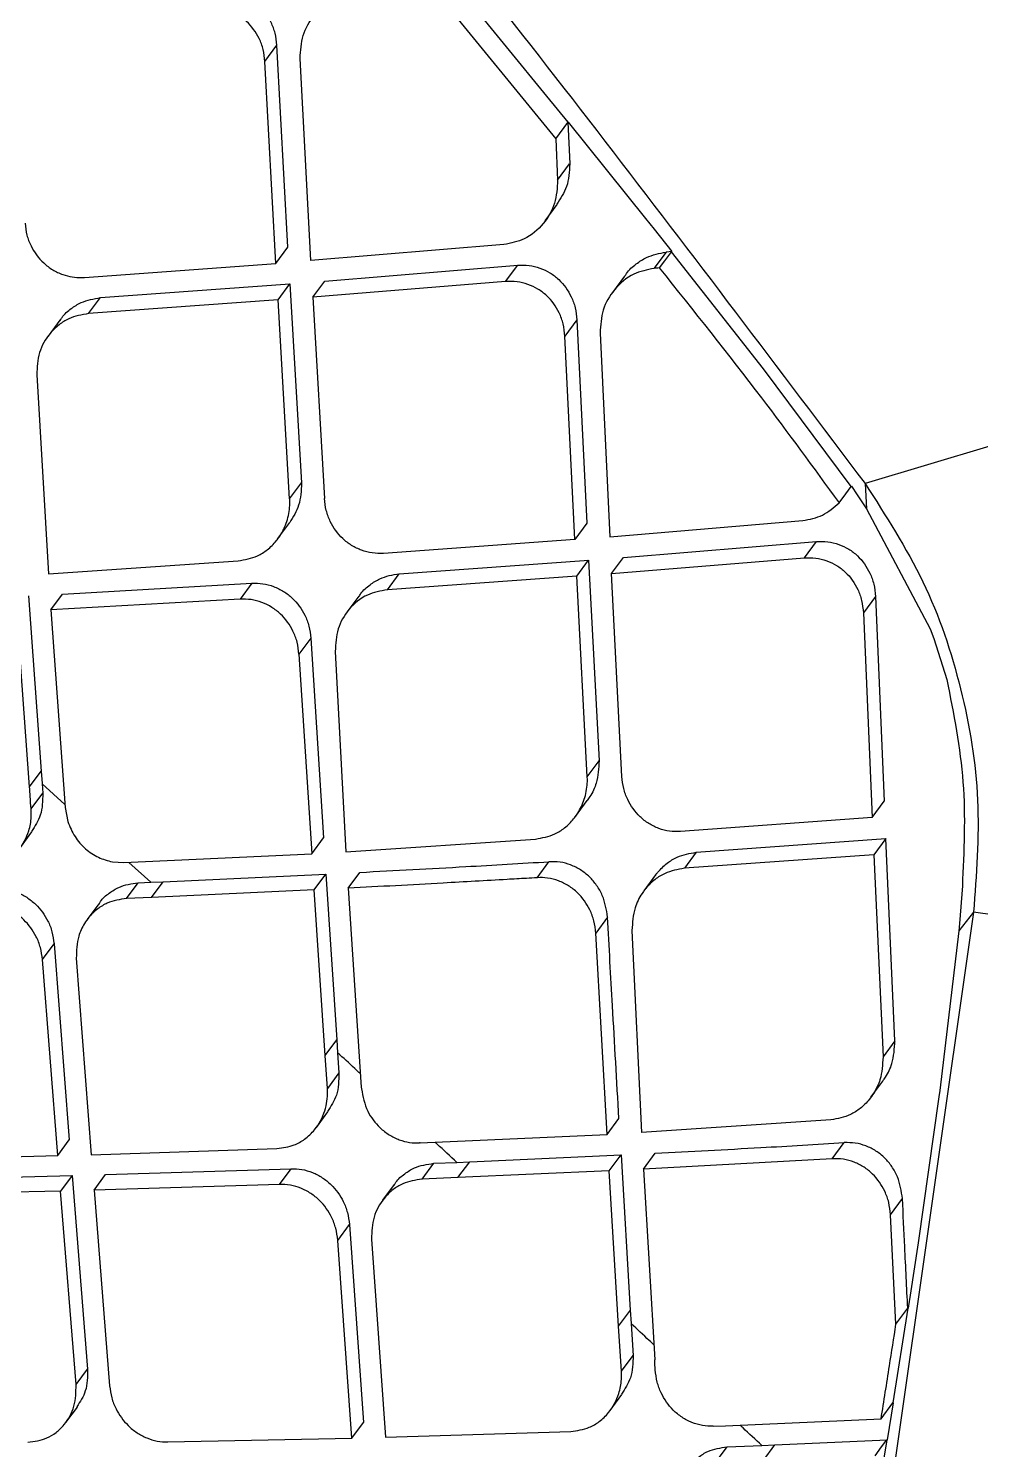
# Model space of a CAD drawing. Extents: x 832 to 912, y 781 to 934.
# Drawn here: x 901.021 to 901.86, y 876.853 to 878.105 of the extents above; entities that cross this region are included whole.
import ezdxf

# ---------------------------------------------------------------- set-up
doc = ezdxf.new("R2010")
doc.units = 0
doc.header["$MEASUREMENT"] = 0
doc.layers.add('1', color=4, linetype='Continuous')

# ---------------------------------------------------------------- blocks, each defined once
blk = doc.blocks.new('2026 SOVEREIGN HL')
at = {"layer": '1', "color": 3, "linetype": 'Continuous', "lineweight": 25}
for p, q in [((69.6577, 81.0608), (69.7481, 80.9504)), ((69.6469, 81.0465), (69.7563, 80.9128)), ((69.5, 80.9808), (69.5106, 80.9951)), ((69.5202, 80.8172), (69.5106, 80.9951)), ((69.5097, 80.803), (69.5, 80.9808)), ((69.5405, 80.8054), (69.531, 80.9835)), ((69.7481, 80.9504), (69.7668, 80.9274)), ((69.7563, 80.9128), (69.7669, 80.9272)), ((69.7669, 80.9275), (69.7686, 80.8907)), ((69.7671, 80.9275), (69.8353, 80.8426)), ((69.7563, 80.9128), (69.7579, 80.8764)), ((69.7579, 80.8764), (69.7685, 80.8907)), ((69.747, 80.8405), (69.7576, 80.8549)), ((69.8353, 80.8426), (69.843, 80.833)), ((69.843, 80.833), (69.8585, 80.8135)), ((69.5097, 80.803), (69.5202, 80.8172)), ((69.7105, 80.8195), (69.5405, 80.8054)), ((69.341, 80.7906), (69.5097, 80.803)), ((69.8534, 80.813), (69.8428, 80.7986)), ((69.8584, 80.8134), (69.8534, 80.813)), ((69.9394, 80.7102), (69.8582, 80.8133)), ((69.5528, 80.7873), (69.7227, 80.8013)), ((69.7121, 80.787), (69.7227, 80.8013)), ((69.8168, 80.7918), (69.8062, 80.7774)), ((69.355, 80.7728), (69.522, 80.785)), ((69.5116, 80.7708), (69.522, 80.7849)), ((69.522, 80.785), (69.5321, 80.6096)), ((69.5423, 80.7732), (69.5528, 80.7873)), ((69.7121, 80.787), (69.5423, 80.7731)), ((69.3446, 80.7588), (69.355, 80.7728)), ((69.5116, 80.7708), (69.3446, 80.7587)), ((69.5217, 80.5955), (69.5116, 80.7708)), ((69.5423, 80.7731), (69.5524, 80.5959)), ((69.3193, 80.753), (69.309, 80.739)), ((69.7749, 80.7532), (69.7643, 80.7389)), ((69.7749, 80.7532), (69.7836, 80.5741)), ((69.7953, 80.7416), (69.8039, 80.5622)), ((69.7731, 80.5598), (69.7643, 80.7389)), ((69.2989, 80.7048), (69.3092, 80.5294)), ((70.0165, 80.6065), (69.9394, 80.7102)), ((69.5217, 80.5955), (69.5321, 80.6096)), ((70.0168, 80.6067), (70.0219, 80.5992)), ((70.0289, 80.609), (70.03, 80.5869)), ((70.0219, 80.5992), (70.0301, 80.5869)), ((70.03, 80.5869), (70.0862, 80.481)), ((69.5115, 80.5606), (69.5219, 80.5746)), ((69.7836, 80.5741), (69.7731, 80.5598)), ((69.8039, 80.5622), (69.9739, 80.5764)), ((69.7731, 80.5598), (69.6044, 80.5475)), ((69.816, 80.544), (69.9859, 80.558)), ((69.9753, 80.5436), (69.9859, 80.558)), ((69.3092, 80.5294), (69.4764, 80.5409)), ((69.6183, 80.5296), (69.7853, 80.5416)), ((69.7747, 80.5274), (69.7852, 80.5416)), ((69.7852, 80.5416), (69.7944, 80.3649)), ((69.8055, 80.5297), (69.816, 80.544)), ((69.8055, 80.5297), (69.9753, 80.5436)), ((69.6079, 80.5155), (69.6183, 80.5296)), ((69.7747, 80.5274), (69.6079, 80.5155)), ((69.784, 80.3508), (69.7747, 80.5274)), ((69.8146, 80.3511), (69.8055, 80.5297)), ((69.3217, 80.5116), (69.4884, 80.5212)), ((69.4884, 80.5212), (69.4781, 80.5072)), ((69.2916, 80.51), (69.3028, 80.3557)), ((69.3114, 80.4977), (69.3217, 80.5116)), ((69.4781, 80.5072), (69.3114, 80.4977)), ((69.5826, 80.5097), (69.5722, 80.4956)), ((70.0379, 80.5096), (70.0273, 80.4952)), ((70.0379, 80.5096), (70.0456, 80.3291)), ((69.2925, 80.3419), (69.2813, 80.4961)), ((69.3114, 80.4977), (69.324, 80.3237)), ((70.0273, 80.4952), (70.035, 80.3147)), ((70.0862, 80.481), (70.0894, 80.4726)), ((69.5404, 80.4728), (69.53, 80.4588)), ((69.5404, 80.4728), (69.5515, 80.2969)), ((70.0894, 80.4726), (70.1009, 80.4363)), ((69.53, 80.4588), (69.5412, 80.2829)), ((69.562, 80.4612), (69.5713, 80.2845)), ((69.784, 80.3508), (69.7944, 80.3649)), ((69.2925, 80.3419), (69.3028, 80.3557)), ((69.3028, 80.3557), (69.3036, 80.3447)), ((69.3036, 80.3446), (69.3042, 80.3362)), ((69.3238, 80.3264), (69.3036, 80.3446)), ((69.294, 80.3224), (69.3042, 80.3362)), ((69.7736, 80.3156), (69.784, 80.3297)), ((70.035, 80.3147), (70.0456, 80.3291)), ((69.324, 80.3237), (69.3263, 80.3113)), ((70.035, 80.3147), (69.8663, 80.3024)), ((69.2845, 80.2884), (69.2947, 80.3022)), ((69.5412, 80.2829), (69.5515, 80.2969)), ((69.5713, 80.2845), (69.7384, 80.2958)), ((69.88, 80.2842), (70.047, 80.2963)), ((70.047, 80.2963), (70.0365, 80.282)), ((70.0551, 80.1181), (70.047, 80.2963)), ((69.3758, 80.2751), (69.5412, 80.2829)), ((69.88, 80.2842), (69.8696, 80.2701)), ((70.0365, 80.282), (69.8696, 80.2701)), ((70.0365, 80.282), (70.0446, 80.1039)), ((69.3656, 80.2758), (69.3758, 80.2751)), ((69.3994, 80.2578), (69.3801, 80.2753)), ((69.4104, 80.2583), (69.5536, 80.265)), ((69.5433, 80.251), (69.5536, 80.265)), ((69.5536, 80.265), (69.5633, 80.119)), ((69.5734, 80.2526), (69.5837, 80.2665)), ((69.7398, 80.2618), (69.7502, 80.2759)), ((69.8442, 80.2642), (69.8338, 80.2501)), ((69.3781, 80.2435), (69.3883, 80.2574)), ((69.3883, 80.2574), (69.3994, 80.2578)), ((69.3994, 80.2578), (69.4104, 80.2583)), ((69.4001, 80.2444), (69.4104, 80.2583)), ((69.5734, 80.2526), (69.5849, 80.0772)), ((70.1145, 80.2546), (70.1121, 80.2214)), ((69.4001, 80.2444), (69.3781, 80.2435)), ((69.5433, 80.251), (69.4001, 80.2444)), ((69.553, 80.1051), (69.5433, 80.2511)), ((69.3535, 80.2387), (69.3433, 80.2249)), ((69.8019, 80.2271), (69.7915, 80.213)), ((70.1244, 80.2315), (70.0429, 79.6631)), ((70.1244, 80.2315), (70.1115, 80.2149)), ((69.8234, 80.2154), (69.8317, 80.0372)), ((70.1115, 80.2149), (70.0947, 80.0742)), ((70.1121, 80.2214), (70.1115, 80.2148)), ((69.304, 80.1898), (69.3142, 80.2036)), ((69.3142, 80.2036), (69.3276, 80.0308)), ((69.8016, 80.0357), (69.7915, 80.213)), ((69.3174, 80.017), (69.304, 80.1898)), ((69.3338, 80.1909), (69.347, 80.0178)), ((69.553, 80.1051), (69.5633, 80.119)), ((69.5633, 80.119), (69.564, 80.1076)), ((70.0551, 80.1181), (70.0446, 80.1039)), ((69.555, 80.076), (69.553, 80.1051)), ((69.564, 80.1076), (69.5652, 80.0899)), ((69.5652, 80.0899), (69.555, 80.076)), ((69.5849, 80.0772), (69.585, 80.0758)), ((70.034, 80.0684), (70.0445, 80.0827)), ((70.0939, 80.0687), (70.0755, 79.9401)), ((70.0947, 80.0742), (70.0939, 80.0687)), ((69.5453, 80.0418), (69.5555, 80.0556)), ((69.8016, 80.0357), (69.8119, 80.0497)), ((69.9987, 80.0485), (69.8317, 80.0372)), ((69.3174, 80.017), (69.3275, 80.0308)), ((69.6369, 80.0281), (69.8016, 80.0357)), ((69.9999, 80.0142), (70.0104, 80.0284)), ((69.1547, 80.0129), (69.3174, 80.017)), ((69.347, 80.0178), (69.5106, 80.0232)), ((69.6804, 80.0115), (69.8138, 80.0176)), ((69.8034, 80.0036), (69.8138, 80.0176)), ((69.8138, 80.0176), (69.8219, 79.8807)), ((69.8335, 80.0051), (69.8439, 80.0191)), ((69.9999, 80.0142), (69.8335, 80.005)), ((69.3596, 80.0002), (69.523, 80.0054)), ((69.5128, 79.9916), (69.523, 80.0054)), ((69.6384, 79.9963), (69.6487, 80.0102)), ((69.6487, 80.0102), (69.6691, 80.011)), ((69.6691, 80.011), (69.6804, 80.0115)), ((69.6701, 79.9976), (69.6804, 80.0115)), ((69.8034, 80.0036), (69.6701, 79.9976)), ((69.8116, 79.8667), (69.8034, 80.0036)), ((69.8335, 80.0051), (69.8434, 79.8372)), ((69.1691, 79.9955), (69.33, 79.9994)), ((69.33, 79.9994), (69.3199, 79.9857)), ((69.33, 79.9994), (69.3437, 79.8289)), ((69.3494, 79.9865), (69.3596, 80.0002)), ((69.5128, 79.9916), (69.3494, 79.9865)), ((69.6139, 79.9915), (69.6036, 79.9776)), ((69.6701, 79.9976), (69.6384, 79.9963)), ((69.3199, 79.9857), (69.159, 79.9818)), ((69.3336, 79.8152), (69.3199, 79.9857)), ((69.3494, 79.9865), (69.3631, 79.8141)), ((70.0512, 79.9649), (70.0617, 79.9791)), ((70.056, 79.8684), (70.0512, 79.9649)), ((69.5642, 79.9423), (69.5744, 79.9562)), ((69.5744, 79.9562), (69.5868, 79.782)), ((69.5766, 79.7682), (69.5642, 79.9423)), ((69.5939, 79.9434), (69.6062, 79.769)), ((70.0755, 79.9401), (70.0685, 79.8941)), ((70.0686, 79.8941), (70.0671, 79.8845)), ((69.8116, 79.8667), (69.822, 79.8807)), ((69.8219, 79.8807), (69.8227, 79.869)), ((70.0664, 79.8826), (70.0533, 79.7993)), ((70.056, 79.8684), (70.0664, 79.8826)), ((70.0671, 79.8845), (70.0667, 79.8825)), ((69.8141, 79.827), (69.8116, 79.8667)), ((69.8227, 79.8689), (69.8244, 79.841)), ((69.8141, 79.827), (69.8244, 79.841)), ((69.3336, 79.8152), (69.3437, 79.8289)), ((69.8042, 79.7925), (69.8145, 79.8065)), ((69.3246, 79.7818), (69.3347, 79.7955)), ((70.0429, 79.7851), (70.0533, 79.7993)), ((70.0536, 79.7992), (70.0483, 79.7665)), ((69.5766, 79.7682), (69.5868, 79.782)), ((69.895, 79.7786), (69.9059, 79.779)), ((69.9059, 79.779), (70.0429, 79.7851)), ((69.4144, 79.7647), (69.5766, 79.7682)), ((69.6062, 79.769), (69.7694, 79.7739)), ((69.9494, 79.7621), (70.0482, 79.7665)), ((70.048, 79.7666), (70.0426, 79.7342)), ((69.8969, 79.7465), (69.9072, 79.7604)), ((69.9072, 79.7604), (69.9377, 79.7617)), ((69.9377, 79.7617), (69.9493, 79.7621)), ((69.939, 79.7481), (69.9493, 79.7621))]:
    blk.add_line(p, q, dxfattribs=at)
at = {"layer": '1', "color": 3, "linetype": 'Continuous', "lineweight": 25, "flags": 128}
for points in [[(70.7778, 80.8338), (70.5231, 80.7574), (70.3584, 80.7079), (70.1936, 80.6585), (70.0288, 80.609)], [(69.8581, 80.8134), (69.8521, 80.8053), (69.8475, 80.799)], [(70.0059, 80.592), (70.0119, 80.6001), (70.0165, 80.6065)], [(70.8894, 80.1238), (70.5069, 80.1777), (70.1244, 80.2315)], [(70.0376, 79.7524), (70.0434, 79.7603), (70.048, 79.7665)]]:
    blk.add_lwpolyline(points, dxfattribs=at)
at = {"layer": '1', "color": 3, "linetype": 'Continuous', "lineweight": 25}
for points, knots in [([(65.474, 85.1779), (65.4888, 85.1713), (65.5277, 85.1541), (65.5986, 85.1228), (65.6809, 85.0865), (65.7614, 85.0504), (65.83, 85.0191), (65.8948, 84.9888), (65.96, 84.9577), (66.078, 84.9007), (66.2452, 84.8176), (66.5155, 84.6772), (66.8377, 84.499), (67.2302, 84.2645), (67.635, 84.0024), (68.048, 83.7089), (68.4816, 83.3709), (68.934, 82.9798), (69.3999, 82.5304), (69.794, 82.1079), (70.1234, 81.7241), (70.3236, 81.4749), (70.4509, 81.31), (70.5097, 81.2328), (70.5681, 81.1547), (70.6242, 81.0787), (70.6812, 81.0002), (70.7362, 80.9226), (70.7743, 80.8687), (70.7919, 80.8437)], [0, 0, 0, 0, 0.0070152, 0.0183636, 0.033423, 0.0458503, 0.0564362, 0.0659722, 0.0767348, 0.0876128, 0.1225499, 0.1573384, 0.2190687, 0.2814672, 0.3546837, 0.4272196, 0.5001154, 0.5918222, 0.6850475, 0.7791456, 0.8408839, 0.9031277, 0.9169637, 0.9307216, 0.9450038, 0.9589914, 0.971501, 0.9868277, 1, 1, 1, 1]), ([(65.4668, 85.1624), (65.6788, 85.0677), (66.1027, 84.8784), (66.7183, 84.5522), (67.3155, 84.1964), (67.8904, 83.8089), (68.4389, 83.3883), (68.9609, 82.9354), (69.4568, 82.4506), (69.9258, 81.9368), (70.3703, 81.3995), (70.6419, 81.0224), (70.7778, 80.8338)], [0, 0, 0, 0, 0.100345, 0.2005899, 0.3009059, 0.4007551, 0.5000921, 0.5993814, 0.6990683, 0.7993487, 0.8996589, 1, 1, 1, 1]), ([(65.3862, 84.3949), (65.6142, 84.2867), (66.0703, 84.0704), (66.7267, 83.692), (67.3592, 83.2754), (67.9625, 82.8167), (68.5331, 82.3177), (69.0688, 81.7813), (69.5722, 81.2139), (69.8766, 80.8106), (70.0288, 80.609)], [0, 0, 0, 0, 0.125001, 0.250001, 0.375003, 0.499997, 0.624991, 0.749994, 0.874996, 1, 1, 1, 1]), ([(69.5106, 80.9951), (69.5102, 80.9987), (69.5094, 81.0056), (69.5047, 81.0181), (69.4969, 81.0288), (69.4867, 81.0365), (69.4777, 81.0406), (69.468, 81.043), (69.4614, 81.0428), (69.458, 81.0428)], [0, 0, 0, 0, 0.137112, 0.26621, 0.501059, 0.622198, 0.745147, 0.870823, 1, 1, 1, 1]), ([(69.5, 80.9808), (69.4996, 80.9844), (69.4989, 80.9913), (69.4942, 81.0038), (69.4863, 81.0146), (69.4759, 81.0224), (69.4659, 81.0269), (69.4563, 81.0292), (69.4498, 81.0287), (69.4475, 81.0285)], [0, 0, 0, 0, 0.137182, 0.266378, 0.501719, 0.625848, 0.750411, 0.914063, 1, 1, 1, 1]), ([(69.531, 80.9835), (69.5314, 80.9904), (69.5322, 81.0042), (69.543, 81.0226), (69.5588, 81.036), (69.5721, 81.0388), (69.5782, 81.0401)], [0, 0, 0, 0, 0.251083, 0.501742, 0.772406, 1, 1, 1, 1]), ([(69.7686, 80.8907), (69.7682, 80.8838), (69.7676, 80.8707), (69.7605, 80.8601), (69.7572, 80.8551)], [0, 0, 0, 0, 0.531228, 1, 1, 1, 1]), ([(69.7579, 80.8764), (69.7575, 80.8694), (69.7566, 80.8555), (69.7458, 80.8371), (69.7301, 80.8235), (69.7167, 80.8208), (69.7105, 80.8195)], [0, 0, 0, 0, 0.251442, 0.502164, 0.77032, 1, 1, 1, 1]), ([(69.2886, 80.8385), (69.289, 80.8349), (69.2898, 80.8281), (69.2946, 80.8157), (69.3025, 80.8049), (69.3128, 80.7971), (69.324, 80.7918), (69.3336, 80.7904), (69.34, 80.7904), (69.3409, 80.7906), (69.341, 80.7906)], [0, 0, 0, 0, 0.136384, 0.265256, 0.500904, 0.626351, 0.750794, 0.967949, 0.996381, 1, 1, 1, 1]), ([(69.8171, 80.7916), (69.8176, 80.7925), (69.8201, 80.7968), (69.8267, 80.8024), (69.838, 80.8099), (69.8475, 80.8118), (69.8534, 80.813)], [0, 0, 0, 0, 0.068454, 0.343911, 0.591011, 1, 1, 1, 1]), ([(69.7227, 80.8013), (69.726, 80.8014), (69.7326, 80.8015), (69.7423, 80.7991), (69.7512, 80.795), (69.7615, 80.7872), (69.7692, 80.7764), (69.7738, 80.7638), (69.7745, 80.7568), (69.7749, 80.7532)], [0, 0, 0, 0, 0.128783, 0.254106, 0.376831, 0.498021, 0.732894, 0.862296, 1, 1, 1, 1]), ([(69.8428, 80.7986), (69.8367, 80.7973), (69.8233, 80.7945), (69.8074, 80.7809), (69.7966, 80.7624), (69.7957, 80.7485), (69.7953, 80.7416)], [0, 0, 0, 0, 0.22782, 0.497926, 0.749635, 1, 1, 1, 1]), ([(69.8475, 80.799), (69.8466, 80.7989), (69.845, 80.7988), (69.8435, 80.7986), (69.8428, 80.7986)], [0, 0, 0, 0, 0.559767, 1, 1, 1, 1]), ([(69.8475, 80.799), (69.8778, 80.7611), (69.9321, 80.6932), (69.9833, 80.623), (70.0059, 80.592)], [0, 0, 0, 0, 0.559003, 1, 1, 1, 1]), ([(69.7643, 80.7389), (69.764, 80.7425), (69.7632, 80.7495), (69.7586, 80.7621), (69.7509, 80.7729), (69.7407, 80.7806), (69.7318, 80.7848), (69.7221, 80.7872), (69.7154, 80.7871), (69.7121, 80.787)], [0, 0, 0, 0, 0.137793, 0.267255, 0.501959, 0.622868, 0.745755, 0.87118, 1, 1, 1, 1]), ([(69.3196, 80.7528), (69.3202, 80.7537), (69.3225, 80.7578), (69.329, 80.7631), (69.3398, 80.7702), (69.3491, 80.7718), (69.355, 80.7728)], [0, 0, 0, 0, 0.073303, 0.343056, 0.587485, 1, 1, 1, 1]), ([(69.3446, 80.7588), (69.3386, 80.7577), (69.3292, 80.756), (69.3182, 80.749), (69.3085, 80.7396), (69.2999, 80.7248), (69.2993, 80.7115), (69.2989, 80.7048)], [0, 0, 0, 0, 0.230374, 0.360094, 0.499494, 0.750085, 1, 1, 1, 1]), ([(69.5322, 80.6096), (69.5319, 80.6028), (69.5314, 80.5901), (69.5249, 80.5796), (69.5218, 80.5747)], [0, 0, 0, 0, 0.532871, 1, 1, 1, 1]), ([(70.0288, 80.609), (70.047, 80.5807), (70.0834, 80.5243), (70.1156, 80.4288), (70.1318, 80.3299), (70.1269, 80.2643), (70.1244, 80.2315)], [0, 0, 0, 0, 0.249973, 0.499969, 0.74998, 1, 1, 1, 1]), ([(69.4764, 80.5409), (69.4823, 80.5419), (69.4916, 80.5436), (69.5025, 80.5507), (69.5077, 80.5556), (69.51, 80.5586), (69.5101, 80.5587), (69.5104, 80.559), (69.5114, 80.5603), (69.5151, 80.5655), (69.5199, 80.5754), (69.5218, 80.5866), (69.522, 80.5934), (69.5218, 80.5953), (69.5217, 80.5955)], [0, 0, 0, 0, 0.224297, 0.355091, 0.498271, 0.498808, 0.499814, 0.50324, 0.515762, 0.563418, 0.748858, 0.929382, 0.992654, 1, 1, 1, 1]), ([(69.6044, 80.5475), (69.6011, 80.5475), (69.5946, 80.5475), (69.5851, 80.55), (69.5762, 80.5543), (69.566, 80.5621), (69.5583, 80.5729), (69.5536, 80.5854), (69.5528, 80.5923), (69.5524, 80.5959)], [0, 0, 0, 0, 0.127055, 0.252104, 0.375864, 0.4991, 0.733914, 0.862999, 1, 1, 1, 1]), ([(69.9739, 80.5764), (69.9799, 80.5775), (69.992, 80.5799), (70.0012, 80.588), (70.0059, 80.592)], [0, 0, 0, 0, 0.49531, 1, 1, 1, 1]), ([(69.9859, 80.558), (69.9893, 80.5581), (69.9959, 80.5583), (70.0056, 80.5558), (70.0145, 80.5516), (70.0247, 80.5438), (70.0323, 80.5329), (70.0369, 80.5203), (70.0376, 80.5132), (70.0379, 80.5096)], [0, 0, 0, 0, 0.128693, 0.253982, 0.376758, 0.498214, 0.732459, 0.861945, 1, 1, 1, 1]), ([(69.9753, 80.5436), (69.9787, 80.5437), (69.9853, 80.5439), (69.995, 80.5414), (70.0039, 80.5372), (70.014, 80.5294), (70.0217, 80.5185), (70.0262, 80.5059), (70.0269, 80.4988), (70.0273, 80.4952)], [0, 0, 0, 0, 0.128493, 0.253726, 0.376567, 0.497615, 0.731894, 0.861614, 1, 1, 1, 1]), ([(69.5829, 80.5095), (69.5834, 80.5104), (69.5858, 80.5146), (69.5922, 80.5198), (69.6031, 80.5269), (69.6124, 80.5286), (69.6183, 80.5296)], [0, 0, 0, 0, 0.07252, 0.34117, 0.585365, 1, 1, 1, 1]), ([(69.4884, 80.5212), (69.4917, 80.5212), (69.4982, 80.5212), (69.5077, 80.5186), (69.5166, 80.5143), (69.5267, 80.5065), (69.5344, 80.4958), (69.5392, 80.4833), (69.54, 80.4764), (69.5404, 80.4728)], [0, 0, 0, 0, 0.127633, 0.252805, 0.376139, 0.498554, 0.732449, 0.861964, 1, 1, 1, 1]), ([(69.6079, 80.5155), (69.6018, 80.5144), (69.5888, 80.512), (69.5734, 80.4991), (69.5631, 80.4814), (69.5624, 80.4679), (69.562, 80.4612)], [0, 0, 0, 0, 0.231192, 0.498592, 0.749527, 1, 1, 1, 1]), ([(69.53, 80.4588), (69.5296, 80.4623), (69.5288, 80.4693), (69.524, 80.4817), (69.5163, 80.4924), (69.5062, 80.5003), (69.4974, 80.5046), (69.4878, 80.5072), (69.4813, 80.5072), (69.4781, 80.5072)], [0, 0, 0, 0, 0.1381, 0.267634, 0.501311, 0.623374, 0.746934, 0.872272, 1, 1, 1, 1]), ([(70.1009, 80.4363), (70.1068, 80.4063), (70.1188, 80.3459), (70.1159, 80.2851), (70.1145, 80.2546)], [0, 0, 0, 0, 0.498152, 1, 1, 1, 1]), ([(69.7944, 80.3649), (69.794, 80.3582), (69.7934, 80.347), (69.7882, 80.3355), (69.7847, 80.3309), (69.7839, 80.3298)], [0, 0, 0, 0, 0.529888, 0.885211, 1, 1, 1, 1]), ([(69.294, 80.3224), (69.2937, 80.326), (69.2932, 80.3325), (69.2928, 80.339), (69.2926, 80.3419)], [0, 0, 0, 0, 0.560052, 1, 1, 1, 1]), ([(69.7384, 80.2958), (69.7443, 80.2969), (69.7536, 80.2986), (69.7645, 80.3057), (69.7702, 80.3112), (69.7737, 80.3158), (69.7774, 80.3211), (69.782, 80.3309), (69.784, 80.3419), (69.7842, 80.3487), (69.784, 80.3506), (69.784, 80.3508)], [0, 0, 0, 0, 0.22486, 0.35538, 0.497974, 0.525517, 0.576501, 0.748465, 0.92962, 0.992808, 1, 1, 1, 1]), ([(69.8663, 80.3024), (69.863, 80.3024), (69.8565, 80.3023), (69.847, 80.3049), (69.8381, 80.3092), (69.828, 80.3171), (69.8203, 80.328), (69.8157, 80.3405), (69.8149, 80.3475), (69.8146, 80.3511)], [0, 0, 0, 0, 0.126638, 0.251461, 0.375213, 0.498729, 0.732962, 0.862306, 1, 1, 1, 1]), ([(69.3042, 80.3362), (69.3041, 80.3296), (69.3039, 80.3171), (69.2974, 80.3071), (69.2943, 80.3025)], [0, 0, 0, 0, 0.534745, 1, 1, 1, 1]), ([(69.2498, 80.2699), (69.2553, 80.2707), (69.2643, 80.272), (69.2752, 80.2785), (69.2851, 80.2878), (69.2919, 80.3006), (69.2943, 80.3134), (69.2941, 80.32), (69.294, 80.3224)], [0, 0, 0, 0, 0.215394, 0.349488, 0.501149, 0.75014, 0.907532, 1, 1, 1, 1]), ([(69.3263, 80.3113), (69.3282, 80.3067), (69.3318, 80.2978), (69.3415, 80.287), (69.3529, 80.2791), (69.3614, 80.2769), (69.3656, 80.2758)], [0, 0, 0, 0, 0.2652771, 0.5191591, 0.7634216, 1, 1, 1, 1]), ([(69.8444, 80.2641), (69.8445, 80.2644), (69.845, 80.2654), (69.8483, 80.269), (69.8539, 80.2747), (69.865, 80.2815), (69.8742, 80.2832), (69.88, 80.2842)], [0, 0, 0, 0, 0.022924, 0.079649, 0.346788, 0.589261, 1, 1, 1, 1]), ([(69.5837, 80.2665), (69.6147, 80.2682), (69.6702, 80.2711), (69.7258, 80.2744), (69.7502, 80.2759)], [0, 0, 0, 0, 0.559999, 1, 1, 1, 1]), ([(69.8019, 80.2271), (69.8009, 80.2336), (69.7993, 80.2435), (69.7926, 80.2551), (69.7861, 80.2628), (69.7783, 80.2689), (69.7695, 80.2733), (69.7599, 80.2759), (69.7535, 80.2759), (69.7502, 80.2759)], [0, 0, 0, 0, 0.248901, 0.377204, 0.498881, 0.624573, 0.74916, 0.872675, 1, 1, 1, 1]), ([(69.8696, 80.2701), (69.8637, 80.269), (69.8544, 80.2673), (69.8433, 80.2603), (69.8379, 80.2552), (69.8352, 80.2518), (69.834, 80.2504), (69.8303, 80.2452), (69.8245, 80.2338), (69.8238, 80.2222), (69.8234, 80.2154)], [0, 0, 0, 0, 0.223977, 0.354989, 0.498591, 0.506511, 0.521132, 0.570592, 0.749821, 1, 1, 1, 1]), ([(69.2624, 80.2523), (69.2656, 80.2522), (69.272, 80.2521), (69.2815, 80.2493), (69.2902, 80.2448), (69.3003, 80.2369), (69.308, 80.2263), (69.3128, 80.214), (69.3137, 80.2072), (69.3142, 80.2036)], [0, 0, 0, 0, 0.12696, 0.252457, 0.377037, 0.50141, 0.732659, 0.861832, 1, 1, 1, 1]), ([(69.3539, 80.2385), (69.3543, 80.2393), (69.3563, 80.2433), (69.3626, 80.2482), (69.3732, 80.2551), (69.3824, 80.2565), (69.3883, 80.2574)], [0, 0, 0, 0, 0.064812, 0.331107, 0.57581, 1, 1, 1, 1]), ([(69.7398, 80.2618), (69.7367, 80.2616), (69.7278, 80.2611), (69.7002, 80.2595), (69.6479, 80.2565), (69.6012, 80.254), (69.5734, 80.2526)], [0, 0, 0, 0, 0.056895, 0.158745, 0.497267, 1, 1, 1, 1]), ([(69.7915, 80.213), (69.7911, 80.2166), (69.7903, 80.2236), (69.7856, 80.2361), (69.7779, 80.247), (69.7677, 80.2549), (69.7587, 80.2594), (69.7493, 80.2619), (69.7429, 80.2619), (69.7398, 80.2618)], [0, 0, 0, 0, 0.138743, 0.268563, 0.501596, 0.626285, 0.752769, 0.88072, 1, 1, 1, 1]), ([(69.3781, 80.2435), (69.3722, 80.2426), (69.363, 80.2412), (69.3522, 80.2344), (69.3455, 80.2281), (69.3398, 80.22), (69.3343, 80.2083), (69.334, 80.1975), (69.3338, 80.1909)], [0, 0, 0, 0, 0.227501, 0.358563, 0.501106, 0.590774, 0.751088, 1, 1, 1, 1]), ([(69.304, 80.1898), (69.3035, 80.1933), (69.3026, 80.2002), (69.2977, 80.2125), (69.29, 80.2231), (69.28, 80.231), (69.2713, 80.2355), (69.2618, 80.2383), (69.2554, 80.2384), (69.2522, 80.2385)], [0, 0, 0, 0, 0.138369, 0.267757, 0.499451, 0.622847, 0.747471, 0.873018, 1, 1, 1, 1]), ([(69.8119, 80.0497), (69.81, 80.0828), (69.8066, 80.1419), (69.8033, 80.201), (69.8019, 80.2271)], [0, 0, 0, 0, 0.559997, 1, 1, 1, 1]), ([(69.6303, 76.431), (69.6467, 76.4741), (69.6794, 76.5602), (69.7343, 76.7073), (69.7936, 76.8716), (69.8593, 77.0552), (69.935, 77.2576), (70.0155, 77.4808), (70.104, 77.7159), (70.2105, 78.0123), (70.3381, 78.3732), (70.4828, 78.7994), (70.6241, 79.2349), (70.7606, 79.6763), (70.8465, 79.9748), (70.8893, 80.1238)], [0, 0, 0, 0, 0.062561, 0.125095, 0.187382, 0.249789, 0.312754, 0.37631, 0.439125, 0.501607, 0.601699, 0.701611, 0.80118, 0.900669, 1, 1, 1, 1]), ([(70.9043, 80.1192), (70.8688, 79.9955), (70.7959, 79.7418), (70.6815, 79.3689), (70.562, 78.9933), (70.4407, 78.6286), (70.3189, 78.2749), (70.2218, 78.0006), (70.1492, 77.7983), (70.0985, 77.6596), (70.0487, 77.5247), (70.0005, 77.3954), (69.9555, 77.2729), (69.9117, 77.1564), (69.8691, 77.0473), (69.8297, 76.9449), (69.7955, 76.8546), (69.7658, 76.7762), (69.737, 76.7032), (69.7098, 76.6351), (69.6819, 76.563), (69.6583, 76.4933), (69.6393, 76.4502), (69.6306, 76.4307)], [0, 0, 0, 0, 0.082249, 0.168726, 0.250938, 0.337837, 0.421226, 0.501438, 0.538138, 0.573957, 0.608923, 0.645818, 0.681064, 0.714276, 0.751294, 0.786327, 0.81865, 0.848238, 0.87506, 0.90615, 0.934321, 0.970126, 1, 1, 1, 1]), ([(70.0444, 80.0827), (70.0452, 80.0839), (70.0487, 80.0885), (70.054, 80.1), (70.0547, 80.1113), (70.0551, 80.1181)], [0, 0, 0, 0, 0.114998, 0.465557, 1, 1, 1, 1]), ([(69.5841, 80.0892), (69.5824, 80.0907), (69.5758, 80.0968), (69.5691, 80.103), (69.564, 80.1076)], [0, 0, 0, 0, 0.248295, 1, 1, 1, 1]), ([(70.0446, 80.1039), (70.0442, 80.0971), (70.0436, 80.0857), (70.0377, 80.0736), (70.0317, 80.0651), (70.025, 80.0585), (70.0139, 80.0513), (70.0046, 80.0496), (69.9987, 80.0485)], [0, 0, 0, 0, 0.251189, 0.415933, 0.501914, 0.644269, 0.774723, 1, 1, 1, 1]), ([(69.5652, 80.0899), (69.5651, 80.0831), (69.5647, 80.0705), (69.5582, 80.0605), (69.5551, 80.0559)], [0, 0, 0, 0, 0.537078, 1, 1, 1, 1]), ([(71.4033, 80.0951), (71.3547, 79.9641), (71.2576, 79.7018), (71.1039, 79.3133), (70.9468, 78.9287), (70.7861, 78.5503), (70.624, 78.1793), (70.4757, 77.8481), (70.3451, 77.5585), (70.2334, 77.3107), (70.13, 77.0804), (70.0386, 76.8715), (69.9589, 76.6861), (69.8897, 76.5235), (69.8298, 76.3797), (69.7943, 76.2969), (69.7766, 76.2556)], [0, 0, 0, 0, 0.082411, 0.164951, 0.247638, 0.330248, 0.412935, 0.496232, 0.559503, 0.622548, 0.685579, 0.74922, 0.81255, 0.875197, 0.937632, 1, 1, 1, 1]), ([(71.4353, 80.0836), (71.3886, 79.949), (71.2949, 79.6795), (71.149, 79.2793), (71.0004, 78.8828), (70.8486, 78.4931), (70.6947, 78.1118), (70.553, 77.7731), (70.4269, 77.4792), (70.3177, 77.2299), (70.2149, 77.0004), (70.1221, 76.7942), (70.0382, 76.6122), (69.9628, 76.4535), (69.8938, 76.3137), (69.853, 76.2335), (69.8326, 76.1934)], [0, 0, 0, 0, 0.082589, 0.165416, 0.24837, 0.331192, 0.414034, 0.497446, 0.560621, 0.623393, 0.686188, 0.749611, 0.812567, 0.875073, 0.93755, 1, 1, 1, 1]), ([(69.5106, 80.0232), (69.5158, 80.0239), (69.5245, 80.025), (69.5357, 80.0315), (69.5458, 80.041), (69.5535, 80.0554), (69.5554, 80.0686), (69.555, 80.0752), (69.555, 80.076)], [0, 0, 0, 0, 0.204514, 0.341372, 0.5014, 0.750598, 0.970469, 1, 1, 1, 1]), ([(69.585, 80.0758), (69.5864, 80.069), (69.5889, 80.0564), (69.5992, 80.0429), (69.6093, 80.035), (69.6182, 80.0307), (69.6273, 80.0282), (69.6333, 80.0281), (69.6363, 80.0281)], [0, 0, 0, 0, 0.264952, 0.497745, 0.629944, 0.757282, 0.88039, 1, 1, 1, 1]), ([(69.6369, 80.0281), (69.6368, 80.0281), (69.6366, 80.0281), (69.6364, 80.0281), (69.6363, 80.0281)], [0, 0, 0, 0, 0.558783, 1, 1, 1, 1]), ([(69.6691, 80.011), (69.6633, 80.0164), (69.6569, 80.0223), (69.6505, 80.0282), (69.6499, 80.0287)], [0, 0, 0, 0, 0.910466, 1, 1, 1, 1]), ([(69.8439, 80.0191), (69.8749, 80.0207), (69.9303, 80.0236), (69.9859, 80.0269), (70.0104, 80.0284)], [0, 0, 0, 0, 0.559997, 1, 1, 1, 1]), ([(70.0617, 79.9791), (70.0608, 79.9857), (70.0593, 79.9956), (70.0527, 80.0073), (70.0463, 80.0151), (70.0385, 80.0213), (70.0297, 80.0258), (70.0201, 80.0284), (70.0137, 80.0284), (70.0104, 80.0284)], [0, 0, 0, 0, 0.248993, 0.377403, 0.498883, 0.624717, 0.749119, 0.87274, 1, 1, 1, 1]), ([(70.0512, 79.9649), (70.0508, 79.9686), (70.0501, 79.9756), (70.0455, 79.9882), (70.038, 79.9991), (70.028, 80.0071), (70.0192, 80.0115), (70.0097, 80.0142), (70.0032, 80.0142), (69.9999, 80.0142)], [0, 0, 0, 0, 0.139444, 0.269552, 0.502088, 0.624491, 0.748098, 0.873022, 1, 1, 1, 1]), ([(69.523, 80.0054), (69.5262, 80.0053), (69.5326, 80.0052), (69.542, 80.0024), (69.5507, 79.9978), (69.5607, 79.9898), (69.5683, 79.9791), (69.5731, 79.9667), (69.574, 79.9598), (69.5744, 79.9562)], [0, 0, 0, 0, 0.126332, 0.25145, 0.375904, 0.500269, 0.731132, 0.860822, 1, 1, 1, 1]), ([(69.6143, 79.9912), (69.6146, 79.992), (69.6166, 79.996), (69.6229, 80.0009), (69.6335, 80.0079), (69.6428, 80.0093), (69.6487, 80.0102)], [0, 0, 0, 0, 0.061806, 0.328174, 0.573363, 1, 1, 1, 1]), ([(69.5642, 79.9423), (69.5637, 79.9459), (69.5628, 79.9529), (69.5581, 79.9652), (69.5505, 79.976), (69.5405, 79.9839), (69.5318, 79.9885), (69.5224, 79.9913), (69.516, 79.9915), (69.5128, 79.9916)], [0, 0, 0, 0, 0.139323, 0.269047, 0.499791, 0.623479, 0.748205, 0.873514, 1, 1, 1, 1]), ([(69.6384, 79.9963), (69.6326, 79.9953), (69.6233, 79.9939), (69.6125, 79.9871), (69.603, 79.978), (69.5947, 79.9632), (69.5942, 79.95), (69.5939, 79.9434)], [0, 0, 0, 0, 0.228403, 0.35935, 0.501427, 0.750637, 1, 1, 1, 1]), ([(70.0664, 79.8826), (70.0655, 79.9006), (70.0639, 79.9328), (70.0624, 79.965), (70.0617, 79.9791)], [0, 0, 0, 0, 0.560002, 1, 1, 1, 1]), ([(69.8426, 79.8504), (69.8413, 79.8516), (69.8346, 79.8578), (69.828, 79.864), (69.8227, 79.8689)], [0, 0, 0, 0, 0.202248, 1, 1, 1, 1]), ([(70.0429, 79.7851), (70.0454, 79.8007), (70.0498, 79.8284), (70.0541, 79.8562), (70.056, 79.8684)], [0, 0, 0, 0, 0.560009, 1, 1, 1, 1]), ([(69.8244, 79.841), (69.8242, 79.8342), (69.8238, 79.8215), (69.8172, 79.8114), (69.8141, 79.8067)], [0, 0, 0, 0, 0.538063, 1, 1, 1, 1]), ([(69.3437, 79.8289), (69.3437, 79.8222), (69.3435, 79.8099), (69.3372, 79.8002), (69.3343, 79.7957)], [0, 0, 0, 0, 0.539263, 1, 1, 1, 1]), ([(69.7694, 79.7739), (69.7751, 79.7747), (69.7841, 79.776), (69.7951, 79.7827), (69.8049, 79.792), (69.8117, 79.805), (69.8143, 79.8179), (69.8141, 79.8246), (69.8141, 79.827)], [0, 0, 0, 0, 0.219599, 0.352444, 0.500743, 0.749962, 0.909653, 1, 1, 1, 1]), ([(69.8439, 79.8282), (69.8438, 79.8299), (69.8436, 79.8329), (69.8435, 79.8359), (69.8434, 79.8372)], [0, 0, 0, 0, 0.560098, 1, 1, 1, 1]), ([(69.895, 79.7786), (69.8918, 79.7786), (69.8855, 79.7788), (69.8761, 79.7816), (69.8673, 79.7862), (69.8573, 79.7943), (69.8498, 79.8052), (69.8452, 79.8177), (69.8443, 79.8246), (69.8439, 79.8282)], [0, 0, 0, 0, 0.1253188, 0.2501893, 0.3752939, 0.5013492, 0.7323521, 0.86159, 1, 1, 1, 1]), ([(69.2911, 79.7644), (69.2969, 79.7652), (69.3059, 79.7665), (69.3163, 79.7729), (69.3253, 79.7816), (69.3332, 79.7958), (69.3335, 79.8087), (69.3336, 79.8152)], [0, 0, 0, 0, 0.232823, 0.362561, 0.501092, 0.75022, 1, 1, 1, 1]), ([(69.3631, 79.8141), (69.3636, 79.8105), (69.3646, 79.8037), (69.3695, 79.7914), (69.3771, 79.7807), (69.3871, 79.7726), (69.3958, 79.768), (69.4051, 79.7651), (69.4113, 79.7648), (69.4144, 79.7647)], [0, 0, 0, 0, 0.138962, 0.268459, 0.49872, 0.625435, 0.75092, 0.875619, 1, 1, 1, 1]), ([(69.9377, 79.7617), (69.9322, 79.7668), (69.9258, 79.7728), (69.9195, 79.7787), (69.9186, 79.7796)], [0, 0, 0, 0, 0.862823, 1, 1, 1, 1]), ([(69.8728, 79.7414), (69.8732, 79.7423), (69.8753, 79.7464), (69.8816, 79.7513), (69.8922, 79.7582), (69.9014, 79.7596), (69.9072, 79.7604)], [0, 0, 0, 0, 0.070609, 0.334603, 0.577515, 1, 1, 1, 1])]:
    blk.add_open_spline(points, degree=3, knots=knots, dxfattribs=at)

msp = doc.modelspace()

# ---------------------------------------------------------------- block references
at = {"layer": '1'}
msp.add_blockref('2026 SOVEREIGN HL', (831.7292, 797.0948), dxfattribs=at)

doc.saveas('drawing.dxf')
